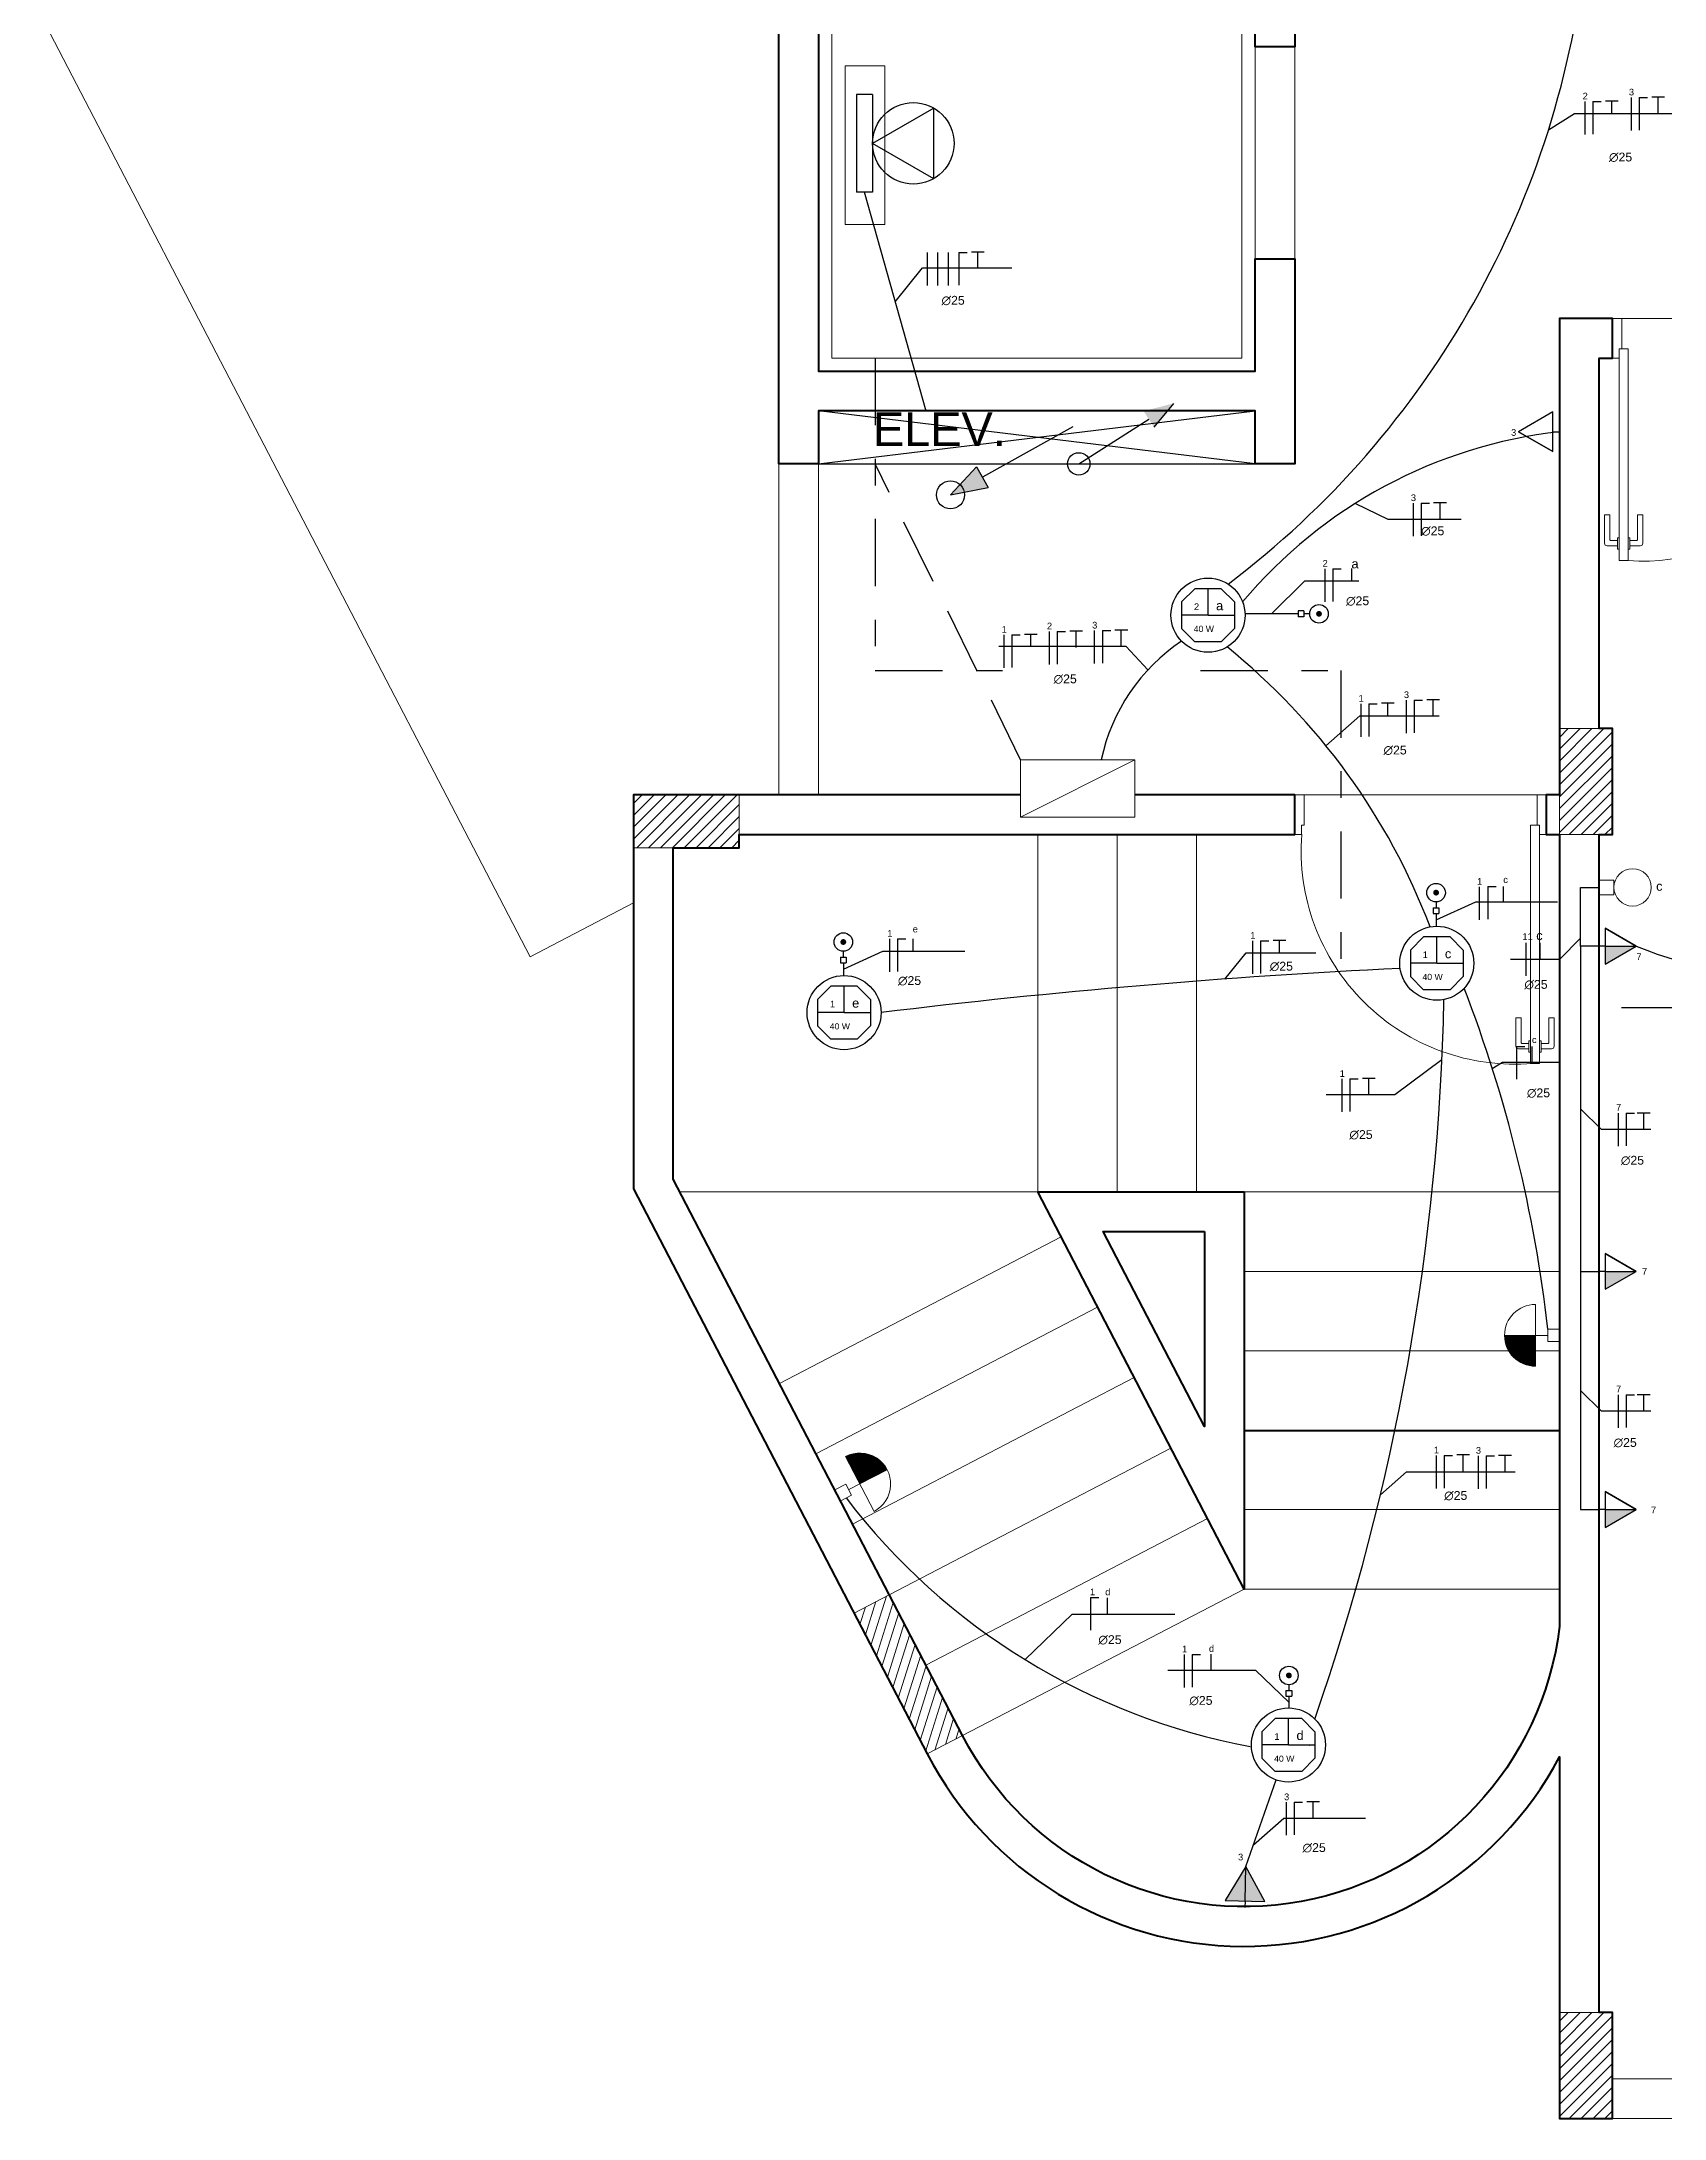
# Model space of a CAD drawing. Header units: millimetres. Extents: x 2991 to 3503, y 2795 to 2987.
# Drawn here: x 3075.59 to 3081.73, y 2807.39 to 2815.23 of the extents above; entities that cross this region are included whole.
import ezdxf
from ezdxf.enums import TextEntityAlignment as Align

# ---------------------------------------------------------------- set-up
doc = ezdxf.new("R2010")
doc.units = ezdxf.units.MM
doc.linetypes.add('DASHDOT', pattern=[25.4, 12.7, -6.35, 0, -6.35])
doc.linetypes.add('HIDDEN', pattern=[0.375, 0.25, -0.125])
for name, color, linetype in [('020', 4, 'Continuous'), ('ESCO_37_TOMADAS', 3, 'Continuous'), ('ESCO_49_ELET_FIAÇÃO', 82, 'Continuous'), ('ILUMINAÇÃO', 3, 'Continuous'), ('Pranchas', 3, 'Continuous'), ('PTF', 1, 'Continuous'), ('PTO', 1, 'Continuous'), ('TET', 172, 'Continuous')]:
    doc.layers.add(name, color=color, linetype=linetype)
for name, color, linetype, lineweight in [('ESQUADRIAS', 250, 'Continuous', 9), ('PILAR', 7, 'Continuous', 5), ('Plarga', 7, 'Continuous', 40)]:
    doc.layers.add(name, color=color, linetype=linetype, lineweight=lineweight)
doc.styles.add('ST', font='ROMANS.SHX', dxfattribs={"height": 0.15})
doc.styles.get("Standard").update_dxf_attribs({"font": ''})
doc.styles.get('Standard').set_extended_font_data('Arial')

# ---------------------------------------------------------------- blocks, each defined once
blk = doc.blocks.new('INTERRUP SIMP 1 TC')
at = {"lineweight": 5}
for p, q in [((-5, 2.5), (-5, -2.5)), ((0, 2.5), (-5, 2.5)), ((0, 2.5), (0, -2.5)), ((0, -2.5), (-5, -2.5)), ((0, 0), (0, 0))]:
    blk.add_line(p, q, dxfattribs=at)
at = {"lineweight": 5, "ltscale": 0.5}
blk.add_circle((6.33, 0.04), 6.33, dxfattribs=at)
blk = doc.blocks.new('iv')
at = {"color": 3}
for p, q in [((-0.2, 0.1), (-0.1, 0.2)), ((-0.1, 0.2), (0.1, 0.2)), ((0.1, 0.2), (0.2, 0.1)), ((-0.2, 0.1), (-0.2, -0.1)), ((0.2, 0.1), (0.2, -0.1)), ((-0.1, -0.2), (-0.2, -0.1)), ((0.2, -0.1), (0.1, -0.2)), ((-0.1, -0.2), (0.1, -0.2))]:
    blk.add_line(p, q, dxfattribs=at)
at = {"color": 1}
blk.add_circle((0, 0), 0.28, dxfattribs=at)
at = {"color": 1, "style": 'ST', "flags": 4}
blk.add_attdef('N%%D', text='', height=0.15, dxfattribs=at).set_placement((0.003, -0.074), align=Align.CENTER)
blk = doc.blocks.new('BCAM')
for p, q in [((-0.05, 0), (-0.05, -0.1)), ((-0.05, 0), (0.05, 0)), ((0, 0.099), (0, 0)), ((0.05, 0), (0.05, -0.1)), ((-0.05, -0.1), (0.05, -0.1))]:
    blk.add_line(p, q)
at = {"const_width": 0.049}
blk.add_lwpolyline([(0, 0.234, 1), (0, 0.285, 1)], format="xyb", close=True, dxfattribs=at)
blk.add_circle((0, 0.259), 0.16)
blk = doc.blocks.new('I190')
at = {"lineweight": 5}
for p, q in [((0.1, 0.25), (0.1, -0.25)), ((-0.1, 0.05), (-0.1, -0.05)), ((0, 0.05), (-0.1, 0.05)), ((0, 0.05), (0, -0.05)), ((0.1, 0), (0, 0)), ((0.35, 0), (0.1, 0)), ((0, -0.05), (-0.1, -0.05))]:
    blk.add_line(p, q, dxfattribs=at)
at = {"lineweight": 5, "const_width": 0.2499}
blk.add_lwpolyline([(0.1, 0.12505, -0.41421356), (0.22505, 0, -1)], format="xyb", dxfattribs=at)
at = {"lineweight": 5}
blk.add_arc((0.1, 0), 0.25, 270, 90, dxfattribs=at)
blk = doc.blocks.new('CTEL')
for p, q in [((0.217, 0.375), (-0.217, 0.375)), ((-0.217, 0.375), (0, 0)), ((0.217, 0.375), (0, 0)), ((-0.3, 0), (-0.3, -0.1)), ((-0.3, 0), (0.3, 0)), ((0.3, 0), (0.3, -0.1)), ((-0.3, -0.1), (0.3, -0.1))]:
    blk.add_line(p, q)
blk.add_circle((0, 0.25), 0.25)

msp = doc.modelspace()

# ---------------------------------------------------------------- hatches: boundary and pattern name
at = {"layer": 'ESCO_49_ELET_FIAÇÃO'}
h = msp.add_hatch(color=256, dxfattribs=at)
h.dxf.hatch_style = 1
h.paths.add_polyline_path([(3079.8724, 2813.8655), (3079.7597, 2813.8363), (3079.7985, 2813.7755)])
h = msp.add_hatch(color=256, dxfattribs=at)
h.dxf.hatch_style = 1
h.paths.add_polyline_path([(3079.0295, 2813.52), (3079.1282, 2813.6262), (3079.1718, 2813.5477)])
at = {"layer": 'PILAR'}
h = msp.add_hatch(dxfattribs=at)
h.set_pattern_fill('ANSI31,_O', color=256, scale=0.01, angle=-90)
h.set_pattern_definition([(225, (4033.745342, 4676.19981), (-0.0224506403, 0.0224506403), [])])
h.paths.add_polyline_path([(3081.3312, 2812.2368), (3081.5312, 2812.2368), (3081.5312, 2812.6368), (3081.3312, 2812.6368)])
h = msp.add_hatch(dxfattribs=at)
h.set_pattern_fill('ANSI31,_O', color=256, scale=0.01)
h.set_pattern_definition([(45, (1214.268174, 1859.97264), (-0.0224506403, 0.0224506403), [])])
h.paths.add_polyline_path([(3078.2312, 2812.3868), (3078.2312, 2812.1868), (3077.8312, 2812.1868), (3077.8312, 2812.3868)])
h = msp.add_hatch(dxfattribs=at)
h.set_pattern_fill('ANSI31,_O', color=256, scale=0.01, angle=-62.51461)
h.set_pattern_definition([(252.4853861, (3063.550773, 4901.87596), (-0.03027807704, 0.00955513217), [])])
h.paths.add_polyline_path([(3078.9419, 2808.7638), (3079.075, 2808.833), (3078.798, 2809.3653), (3078.665, 2809.296)])
h = msp.add_hatch(dxfattribs=at)
h.set_pattern_fill('ANSI31,_O', color=256, scale=0.01, angle=-90)
h.set_pattern_definition([(225, (4033.745342, 4671.34981), (-0.0224506403, 0.0224506403), [])])
h.paths.add_polyline_path([(3081.3312, 2807.3868), (3081.5312, 2807.3868), (3081.5312, 2807.7868), (3081.3312, 2807.7868)])

# ---------------------------------------------------------------- linework, layer by layer
at = {"color": 3}
for p, q in [((3081.3062, 2813.8335), (3081.1762, 2813.7585)), ((3081.3062, 2813.6835), (3081.3062, 2813.8335)), ((3081.3062, 2813.6835), (3081.1762, 2813.7585)), ((3081.1762, 2813.7585), (3081.3062, 2813.6835)), ((3081.1762, 2813.7585), (3081.3062, 2813.6835)), ((3081.3062, 2813.7585), (3081.3312, 2813.7585)), ((3081.5038, 2811.8832), (3081.6214, 2811.8154)), ((3081.6214, 2811.8154), (3081.5038, 2811.8832)), ((3081.5038, 2811.8154), (3081.4812, 2811.8154)), ((3081.5038, 2811.8154), (3081.6214, 2811.8154)), ((3081.5038, 2810.6547), (3081.6214, 2810.5868)), ((3081.6214, 2810.5868), (3081.5038, 2810.6547)), ((3081.5038, 2810.5868), (3081.4812, 2810.5868)), ((3081.5038, 2810.5868), (3081.6214, 2810.5868)), ((3081.5038, 2809.7547), (3081.6214, 2809.6868)), ((3081.6214, 2809.6868), (3081.5038, 2809.7547)), ((3081.5038, 2809.6868), (3081.4812, 2809.6868)), ((3081.5038, 2809.6868), (3081.6214, 2809.6868)), ((3080.1459, 2808.3387), (3080.0677, 2808.2106)), ((3080.1426, 2808.2087), (3080.1459, 2808.3387)), ((3080.2176, 2808.2069), (3080.1459, 2808.3387)), ((3080.0677, 2808.2106), (3080.2176, 2808.2069)), ((3080.1426, 2808.2087), (3080.142, 2808.1837))]:
    msp.add_line(p, q, dxfattribs=at)
for p, q in [((3080.0028, 2813.0654), (3080.0028, 2813.1654)), ((3080.0028, 2813.0654), (3079.9028, 2813.0654)), ((3080.0028, 2813.0654), (3080.1028, 2813.0654)), ((3080.8675, 2811.7506), (3080.8675, 2811.8506)), ((3080.8675, 2811.7506), (3080.7675, 2811.7506)), ((3080.8675, 2811.7506), (3080.9675, 2811.7506)), ((3078.6272, 2811.5641), (3078.6272, 2811.6641)), ((3078.6272, 2811.5641), (3078.5272, 2811.5641)), ((3078.6272, 2811.5641), (3078.7272, 2811.5641)), ((3080.3068, 2808.7976), (3080.3068, 2808.8976)), ((3080.3068, 2808.7976), (3080.2068, 2808.7976)), ((3080.3068, 2808.7976), (3080.4068, 2808.7976))]:
    msp.add_line(p, q)
at = {"lineweight": 5, "ltscale": 0.7}
msp.add_lwpolyline([(3077.8312, 2811.9783), (3077.4409, 2811.7753), (3075.594, 2815.3253), (3076.4812, 2815.7868)], dxfattribs=at)
at = {"lineweight": 5}
msp.add_lwpolyline([(3078.5812, 2814.0368), (3080.1312, 2814.0368), (3080.1312, 2815.5868), (3078.5812, 2815.5868)], close=True, dxfattribs=at)
for points in [[(3080.1812, 2815.2118), (3080.1812, 2814.4118)], [(3080.3312, 2815.2118), (3080.3312, 2814.4118)], [(3078.7812, 2815.141), (3078.7812, 2814.541), (3078.6312, 2814.541), (3078.6312, 2815.141), (3078.7812, 2815.141)], [(3081.5662, 2814.1868), (3082.3462, 2814.1868)], [(3078.3812, 2812.3868), (3078.3812, 2813.6368)], [(3078.5312, 2812.3868), (3078.5312, 2813.6368)], [(3081.2462, 2812.3868), (3080.3662, 2812.3868)], [(3079.3591, 2810.8868), (3079.3591, 2812.2368)], [(3079.6591, 2810.8868), (3079.6591, 2812.2368)], [(3079.9591, 2810.8868), (3079.9591, 2812.2368)], [(3078.0065, 2810.8868), (3079.3591, 2810.8868)], [(3080.1312, 2810.8868), (3081.3312, 2810.8868)], [(3078.3827, 2810.1637), (3079.4472, 2810.7175)], [(3080.1395, 2810.5868), (3081.3312, 2810.5868)], [(3078.5211, 2809.8975), (3079.5857, 2810.4514)], [(3080.1395, 2810.2868), (3081.3312, 2810.2868)], [(3078.6596, 2809.6314), (3079.7241, 2810.1852)], [(3080.1395, 2809.9868), (3081.3312, 2809.9868)], [(3080.142, 2809.9837), (3081.3337, 2809.9837)], [(3078.798, 2809.3653), (3079.8626, 2809.9191)], [(3080.1395, 2809.6868), (3081.3312, 2809.6868)], [(3078.9365, 2809.0991), (3080.0011, 2809.653)], [(3079.075, 2808.833), (3080.1395, 2809.3868)], [(3080.1395, 2809.3868), (3081.3312, 2809.3868)], [(3083.9812, 2807.5368), (3081.5312, 2807.5368)], [(3083.9812, 2807.3868), (3081.5312, 2807.3868)]]:
    msp.add_lwpolyline(points, dxfattribs=at)
at = {"linetype": 'DASHDOT', "lineweight": 30, "ltscale": 0.02}
for points in [[(3078.7454, 2814.0368), (3078.7454, 2812.8567), (3078.7454, 2812.8567), (3079.2599, 2812.8567)], [(3079.9749, 2812.8567), (3080.5052, 2812.8567), (3080.5052, 2811.7064)]]:
    msp.add_lwpolyline(points, dxfattribs=at)
at = {"color": 3}
for points in [[(3081.5038, 2811.7475), (3081.6214, 2811.8154), (3081.5038, 2811.8832)], [(3081.5038, 2810.519), (3081.6214, 2810.5868), (3081.5038, 2810.6547)], [(3081.5038, 2809.619), (3081.6214, 2809.6868), (3081.5038, 2809.7547)]]:
    msp.add_lwpolyline(points, close=True, dxfattribs=at)
for points in [[(3081.5038, 2811.8154), (3081.5038, 2811.7475), (3081.6214, 2811.8154)], [(3081.5038, 2810.5868), (3081.5038, 2810.519), (3081.6214, 2810.5868)], [(3081.5038, 2809.6868), (3081.5038, 2809.619), (3081.6214, 2809.6868)], [(3080.0677, 2808.2106), (3080.1426, 2808.2087), (3080.1459, 2808.3387)], [(3080.1426, 2808.2087), (3080.2176, 2808.2069), (3080.1459, 2808.3387)]]:
    msp.add_solid(points, dxfattribs=at)
at = {"layer": '020', "lineweight": 9, "ltscale": 0.5}
for p, q in [((3079.7266, 2812.5195), (3079.2945, 2812.3027)), ((3079.2945, 2812.5195), (3079.2945, 2812.3027)), ((3079.7266, 2812.5195), (3079.2945, 2812.5195)), ((3079.7266, 2812.3027), (3079.7266, 2812.5195)), ((3079.2945, 2812.3027), (3079.7266, 2812.3027))]:
    msp.add_line(p, q, dxfattribs=at)
at = {"layer": 'ESCO_37_TOMADAS'}
for p, q in [((3081.427, 2815.0057), (3081.427, 2814.8812)), ((3081.4574, 2815.0057), (3081.4574, 2814.8823)), ((3081.4574, 2815.0057), (3081.489, 2815.0057)), ((3081.5278, 2815.0073), (3081.5278, 2814.9605)), ((3081.6018, 2815.0208), (3081.6018, 2814.8963)), ((3081.6322, 2815.0208), (3081.6322, 2814.8974)), ((3081.6322, 2815.0208), (3081.6638, 2815.0208)), ((3081.7026, 2815.0223), (3081.7026, 2814.9606)), ((3078.9417, 2814.4353), (3078.9417, 2814.3108)), ((3078.9804, 2814.4353), (3078.9804, 2814.3108)), ((3079.0209, 2814.4353), (3079.0209, 2814.3108)), ((3079.0608, 2814.4353), (3079.0608, 2814.3119)), ((3079.0608, 2814.4353), (3079.0924, 2814.4353)), ((3079.1312, 2814.4368), (3079.1312, 2814.3765)), ((3080.7777, 2813.4884), (3080.7777, 2813.3638)), ((3080.8081, 2813.4884), (3080.8081, 2813.3649)), ((3080.8081, 2813.4884), (3080.8397, 2813.4884)), ((3080.8786, 2813.4899), (3080.8786, 2813.4282)), ((3080.4441, 2813.2404), (3080.4441, 2813.1159)), ((3080.4745, 2813.2404), (3080.4745, 2813.117)), ((3080.4745, 2813.2404), (3080.5061, 2813.2404)), ((3080.5449, 2813.242), (3080.5449, 2813.1952)), ((3079.2311, 2812.9908), (3079.2311, 2812.8663)), ((3079.2615, 2812.9908), (3079.2615, 2812.8674)), ((3079.2615, 2812.9908), (3079.293, 2812.9908)), ((3079.3319, 2812.9923), (3079.3319, 2812.9455)), ((3079.4023, 2813.004), (3079.4023, 2812.8795)), ((3079.4327, 2813.004), (3079.4327, 2812.8806)), ((3079.4327, 2813.004), (3079.4643, 2813.004)), ((3079.5032, 2813.0055), (3079.5032, 2812.9438)), ((3079.5731, 2813.007), (3079.5731, 2812.8825)), ((3079.6035, 2813.007), (3079.6035, 2812.8836)), ((3079.6035, 2813.007), (3079.6351, 2813.007)), ((3079.6739, 2813.0085), (3079.6739, 2812.9468)), ((3080.5803, 2812.7311), (3080.5803, 2812.6065)), ((3080.6107, 2812.7311), (3080.6107, 2812.6076)), ((3080.6107, 2812.7311), (3080.6422, 2812.7311)), ((3080.6811, 2812.7326), (3080.6811, 2812.6858)), ((3080.7515, 2812.7443), (3080.7515, 2812.6197)), ((3080.7819, 2812.7443), (3080.7819, 2812.6208)), ((3080.7819, 2812.7443), (3080.8135, 2812.7443)), ((3080.8524, 2812.7458), (3080.8524, 2812.6841)), ((3081.0282, 2812.0394), (3081.0282, 2811.9148)), ((3081.0601, 2812.0402), (3081.0601, 2811.9168)), ((3081.0601, 2812.0402), (3081.0917, 2812.0402)), ((3081.1187, 2812.0408), (3081.1187, 2811.9826)), ((3078.799, 2811.8427), (3078.799, 2811.7181)), ((3078.8294, 2811.8427), (3078.8294, 2811.7193)), ((3078.8294, 2811.8427), (3078.861, 2811.8427)), ((3078.8867, 2811.8427), (3078.8867, 2811.7959)), ((3080.1708, 2811.835), (3080.1708, 2811.7104)), ((3080.2012, 2811.835), (3080.2012, 2811.7115)), ((3080.2012, 2811.835), (3080.2328, 2811.835)), ((3080.2716, 2811.8365), (3080.2716, 2811.7897)), ((3081.2034, 2811.8281), (3081.2034, 2811.7035)), ((3081.2572, 2811.8281), (3081.2572, 2811.7664)), ((3081.4112, 2811.8449), (3081.3325, 2811.7664)), ((3081.1456, 2811.7664), (3081.3325, 2811.7664)), ((3082.1931, 2811.582), (3081.5651, 2811.582)), ((3081.1685, 2811.4357), (3081.1685, 2811.3122)), ((3081.1685, 2811.4357), (3081.2001, 2811.4357)), ((3081.2271, 2811.4363), (3081.2271, 2811.378)), ((3080.5088, 2811.3134), (3080.5088, 2811.1888)), ((3080.5392, 2811.3134), (3080.5392, 2811.19)), ((3080.5392, 2811.3134), (3080.5708, 2811.3134)), ((3080.6097, 2811.3149), (3080.6097, 2811.2532)), ((3081.4112, 2811.2011), (3081.4898, 2811.1226)), ((3081.5529, 2811.1843), (3081.5529, 2811.0598)), ((3081.5833, 2811.1843), (3081.5833, 2811.0609)), ((3081.5833, 2811.1843), (3081.6149, 2811.1843)), ((3081.6482, 2811.1843), (3081.6482, 2811.1226)), ((3081.6767, 2811.1226), (3081.4898, 2811.1226)), ((3081.4112, 2810.1368), (3081.4898, 2810.0583)), ((3081.6767, 2810.0583), (3081.4898, 2810.0583)), ((3081.5529, 2810.12), (3081.5529, 2809.9955)), ((3081.5833, 2810.12), (3081.5833, 2809.9966)), ((3081.5833, 2810.12), (3081.6149, 2810.12)), ((3081.6482, 2810.12), (3081.6482, 2810.0584)), ((3080.8648, 2809.8916), (3080.8648, 2809.767)), ((3080.8952, 2809.8916), (3080.8952, 2809.7681)), ((3080.8952, 2809.8916), (3080.9268, 2809.8916)), ((3080.9656, 2809.8931), (3080.9656, 2809.8314)), ((3081.0233, 2809.8899), (3081.0233, 2809.7654)), ((3081.0537, 2809.8899), (3081.0537, 2809.7665)), ((3081.0537, 2809.8899), (3081.0853, 2809.8899)), ((3081.1241, 2809.8914), (3081.1241, 2809.8298)), ((3079.5582, 2809.3549), (3079.5582, 2809.2315)), ((3079.5582, 2809.3549), (3079.5898, 2809.3549)), ((3079.6217, 2809.3541), (3079.6217, 2809.2924)), ((3079.9129, 2809.1391), (3079.9129, 2809.0145)), ((3079.9433, 2809.1391), (3079.9433, 2809.0156)), ((3079.9433, 2809.1391), (3079.9748, 2809.1391)), ((3080.0137, 2809.1406), (3080.0137, 2809.0789)), ((3080.2986, 2808.5811), (3080.2986, 2808.4565)), ((3080.329, 2808.5811), (3080.329, 2808.4576)), ((3080.329, 2808.5811), (3080.3605, 2808.5811)), ((3080.3994, 2808.5826), (3080.3994, 2808.5209))]:
    msp.add_line(p, q, dxfattribs=at)
for points in [[(3081.5532, 2815.0073), (3081.5278, 2815.0073), (3081.5049, 2815.0073)], [(3081.728, 2815.0223), (3081.7026, 2815.0223), (3081.6797, 2815.0223)], [(3079.1566, 2814.4368), (3079.1312, 2814.4368), (3079.1083, 2814.4368)], [(3080.9039, 2813.4899), (3080.8786, 2813.4899), (3080.8556, 2813.4899)], [(3079.3572, 2812.9923), (3079.3319, 2812.9923), (3079.309, 2812.9923)], [(3079.5285, 2813.0055), (3079.5032, 2813.0055), (3079.4802, 2813.0055)], [(3079.6992, 2813.0085), (3079.6739, 2813.0085), (3079.651, 2813.0085)], [(3080.7064, 2812.7326), (3080.6811, 2812.7326), (3080.6582, 2812.7326)], [(3080.8777, 2812.7458), (3080.8524, 2812.7458), (3080.8294, 2812.7458)], [(3080.2969, 2811.8365), (3080.2716, 2811.8365), (3080.2487, 2811.8365)], [(3080.635, 2811.3149), (3080.6097, 2811.3149), (3080.5867, 2811.3149)], [(3081.6735, 2811.1843), (3081.6482, 2811.1843), (3081.6253, 2811.1843)], [(3081.6735, 2810.12), (3081.6482, 2810.12), (3081.6253, 2810.12)], [(3080.9909, 2809.8931), (3080.9656, 2809.8931), (3080.9427, 2809.8931)], [(3081.1495, 2809.8914), (3081.1241, 2809.8914), (3081.1012, 2809.8914)], [(3080.4247, 2808.5826), (3080.3994, 2808.5826), (3080.3765, 2808.5826)]]:
    msp.add_lwpolyline(points, dxfattribs=at)
at = {"layer": 'ESCO_49_ELET_FIAÇÃO'}
for p, q in [((3079.8724, 2813.8655), (3079.7985, 2813.7755)), ((3079.4921, 2813.777), (3079.15, 2813.5869)), ((3079.5141, 2813.6368), (3079.7791, 2813.8059)), ((3079.0295, 2813.52), (3079.1282, 2813.6262)), ((3079.1282, 2813.6262), (3079.1718, 2813.5477)), ((3079.0295, 2813.52), (3079.1718, 2813.5477))]:
    msp.add_line(p, q, dxfattribs=at)
for centre, radius in [((3079.5141, 2813.6368), 0.0425), ((3079.0295, 2813.52), 0.0529)]:
    msp.add_circle(centre, radius, dxfattribs=at)
at = {"layer": 'ESQUADRIAS'}
for points in [[(3081.5312, 2814.1868), (3081.5312, 2814.0368), (3081.5562, 2814.0368), (3081.5562, 2814.0718), (3081.5662, 2814.0718), (3081.5662, 2814.1868)], [(3081.5912, 2814.072), (3081.5562, 2814.072), (3081.5562, 2813.272), (3081.5912, 2813.272)], [(3081.5498, 2813.3575), (3081.5562, 2813.3575), (3081.5562, 2813.3149), (3081.5498, 2813.3149)], [(3081.5975, 2813.3575), (3081.5912, 2813.3575), (3081.5912, 2813.3149), (3081.5975, 2813.3149)], [(3080.3312, 2812.3868), (3080.3312, 2812.2368), (3080.3562, 2812.2368), (3080.3562, 2812.2718), (3080.3662, 2812.2718), (3080.3662, 2812.3868)], [(3081.2812, 2812.3868), (3081.2812, 2812.2368), (3081.2562, 2812.2368), (3081.2562, 2812.2718), (3081.2462, 2812.2718), (3081.2462, 2812.3868)], [(3081.2212, 2812.272), (3081.2562, 2812.272), (3081.2562, 2811.372), (3081.2212, 2811.372)], [(3081.2148, 2811.4575), (3081.2212, 2811.4575), (3081.2212, 2811.4149), (3081.2148, 2811.4149)], [(3081.2625, 2811.4575), (3081.2562, 2811.4575), (3081.2562, 2811.4149), (3081.2625, 2811.4149)]]:
    msp.add_lwpolyline(points, close=True, dxfattribs=at)
for points in [[(3081.5498, 2813.3275), (3081.5112, 2813.3275, -0.414214), (3081.5012, 2813.3375), (3081.5012, 2813.4445), (3081.5212, 2813.4445), (3081.5212, 2813.3525, 0.414214), (3081.5262, 2813.3475), (3081.5498, 2813.3475)], [(3081.5975, 2813.3275), (3081.6362, 2813.3275, 0.414214), (3081.6462, 2813.3375), (3081.6462, 2813.4445), (3081.6262, 2813.4445), (3081.6262, 2813.3525, -0.414214), (3081.6212, 2813.3475), (3081.5975, 2813.3475)], [(3081.2148, 2811.4275), (3081.1762, 2811.4275, -0.414214), (3081.1662, 2811.4375), (3081.1662, 2811.5445), (3081.1862, 2811.5445), (3081.1862, 2811.4525, 0.414214), (3081.1912, 2811.4475), (3081.2148, 2811.4475)], [(3081.2625, 2811.4275), (3081.3011, 2811.4275, 0.414214), (3081.3111, 2811.4375), (3081.3111, 2811.5445), (3081.2911, 2811.5445), (3081.2911, 2811.4525, -0.414214), (3081.2861, 2811.4475), (3081.2625, 2811.4475)]]:
    msp.add_lwpolyline(points, format="xyb", close=True, dxfattribs=at)
for centre, radius, start, end in [((3081.6489, 2813.9825), 0.7128, 265.35201, 7.19603), ((3081.1608, 2812.1756), 0.8061, 175.64199, 274.87556)]:
    msp.add_arc(centre, radius, start, end, dxfattribs=at)
at = {"layer": 'ILUMINAÇÃO', "color": 3}
for p, q in [((3081.2896, 2814.8988), (3081.3882, 2814.9604)), ((3081.3882, 2814.9604), (3081.7948, 2814.9604)), ((3080.56, 2813.4879), (3080.6828, 2813.4287)), ((3080.6828, 2813.4287), (3080.9595, 2813.4287)), ((3080.4487, 2812.572), (3080.576, 2812.6851)), ((3080.576, 2812.6851), (3080.8768, 2812.6851))]:
    msp.add_line(p, q, dxfattribs=at)
at = {"layer": 'PILAR'}
for points in [[(3081.3312, 2812.6368), (3081.3312, 2812.2368), (3081.5312, 2812.2368), (3081.5312, 2812.6368)], [(3078.2312, 2812.3868), (3077.8312, 2812.3868), (3077.8312, 2812.1868), (3078.2312, 2812.1868)], [(3078.665, 2809.296), (3078.9419, 2808.7638), (3079.075, 2808.833), (3078.798, 2809.3653)], [(3081.3312, 2807.7868), (3081.3312, 2807.3868), (3081.5312, 2807.3868), (3081.5312, 2807.7868)]]:
    msp.add_lwpolyline(points, close=True, dxfattribs=at)
at = {"layer": 'Plarga'}
for points in [[(3080.1812, 2813.6368), (3080.1812, 2813.8368), (3078.5312, 2813.8368), (3078.5312, 2813.6368), (3078.3812, 2813.6368), (3078.3812, 2815.6368), (3076.4812, 2815.6368), (3076.4812, 2815.8368), (3076.8812, 2815.8368), (3076.8812, 2815.7868), (3079.9312, 2815.7868), (3079.9312, 2815.8368), (3080.3312, 2815.8368), (3080.3312, 2815.2118), (3080.1812, 2815.2118), (3080.1812, 2815.6368), (3078.5312, 2815.6368), (3078.5312, 2813.9868), (3080.1812, 2813.9868), (3080.1812, 2814.4118), (3080.3312, 2814.4118), (3080.3312, 2813.6368)], [(3079.9895, 2810.7368), (3079.9895, 2810.0002), (3079.6063, 2810.7368)]]:
    msp.add_lwpolyline(points, close=True, dxfattribs=at)
msp.add_lwpolyline([(3079.2945, 2812.3868), (3077.8312, 2812.3868), (3077.8312, 2810.8988), (3078.9419, 2808.7638, 0.603745), (3081.3312, 2808.7524), (3081.3312, 2807.3868), (3081.5312, 2807.3868), (3081.5312, 2807.7868), (3081.4812, 2807.7868), (3081.4812, 2812.2368), (3081.5312, 2812.2368), (3081.5312, 2812.6368), (3081.4812, 2812.6368), (3081.4812, 2814.0368), (3081.5312, 2814.0368), (3081.5312, 2814.1868), (3081.3312, 2814.1868), (3081.3312, 2812.3868), (3081.2812, 2812.3868), (3081.2812, 2812.2368), (3081.3312, 2812.2368), (3081.3312, 2809.2455, -0.738294), (3079.075, 2808.833), (3077.9812, 2810.9355), (3077.9812, 2812.1868), (3078.2312, 2812.1868), (3078.2312, 2812.2368), (3078.2312, 2812.2368), (3078.2312, 2812.2368), (3080.3312, 2812.2368), (3080.3312, 2812.3868), (3079.7266, 2812.3868)], format="xyb", dxfattribs=at)
msp.add_lwpolyline([(3080.1395, 2810.8868), (3080.1395, 2809.3868), (3079.3591, 2810.8868), (3080.1395, 2810.8868)], dxfattribs=at)
at = {"layer": 'Pranchas'}
for p, q in [((3078.8208, 2814.2494), (3078.9236, 2814.377)), ((3078.9236, 2814.377), (3079.2619, 2814.377)), ((3080.2431, 2813.0706), (3080.3681, 2813.1956)), ((3080.3681, 2813.1956), (3080.5725, 2813.1956)), ((3080.3435, 2813.0706), (3080.1427, 2813.0706)), ((3080.8648, 2811.9143), (3081.0146, 2811.9824)), ((3081.0146, 2811.9824), (3081.324, 2811.9824)), ((3078.6245, 2811.7279), (3078.7743, 2811.7959)), ((3078.7743, 2811.7959), (3079.0837, 2811.7959)), ((3080.0663, 2811.691), (3080.1475, 2811.7897)), ((3080.1475, 2811.7897), (3080.41, 2811.7897)), ((3080.8869, 2811.3863), (3080.7083, 2811.2541)), ((3081.0772, 2811.3534), (3081.1157, 2811.3776)), ((3081.1157, 2811.3776), (3081.3351, 2811.3776)), ((3080.7083, 2811.2541), (3080.4495, 2811.2541)), ((3080.6546, 2809.743), (3080.7529, 2809.8293)), ((3080.7529, 2809.8293), (3081.164, 2809.8293)), ((3079.3114, 2809.12), (3079.489, 2809.2924)), ((3079.489, 2809.2924), (3079.877, 2809.2924)), ((3080.183, 2809.0796), (3079.8512, 2809.0796)), ((3080.3085, 2808.9596), (3080.183, 2809.0796)), ((3080.1744, 2808.4201), (3080.2895, 2808.5209)), ((3080.2895, 2808.5209), (3080.5981, 2808.5209))]:
    msp.add_line(p, q, dxfattribs=at)
at = {"layer": 'PTF', "color": 10}
msp.add_line((3078.5312, 2813.6368), (3080.1812, 2813.6368), dxfattribs=at)
msp.add_lwpolyline([(3080.1812, 2813.8368), (3080.1812, 2813.6368), (3078.5312, 2813.8368), (3078.5312, 2813.6368), (3080.1812, 2813.8368), (3078.5312, 2813.8368)], dxfattribs=at)
at = {"layer": 'TET'}
for p, q in [((3078.9372, 2813.8357), (3078.7045, 2814.6631)), ((3081.4112, 2811.8154), (3081.4112, 2812.0368)), ((3081.4112, 2812.0368), (3081.4812, 2812.0368)), ((3080.8648, 2811.9386), (3080.8648, 2811.8906)), ((3081.4812, 2811.8154), (3081.4112, 2811.8154)), ((3081.4112, 2811.8154), (3081.4112, 2810.5868)), ((3078.6245, 2811.7521), (3078.6245, 2811.7041)), ((3081.4112, 2810.5868), (3081.4812, 2810.5868)), ((3081.4112, 2810.5868), (3081.4112, 2809.6868)), ((3081.4112, 2809.6868), (3081.4812, 2809.6868)), ((3080.3085, 2808.9816), (3080.3085, 2808.9376)), ((3080.1459, 2808.3387), (3080.2605, 2808.6655))]:
    msp.add_line(p, q, dxfattribs=at)
at = {"layer": 'TET', "linetype": 'HIDDEN'}
msp.add_line((3079.2945, 2812.5195), (3078.7454, 2813.6368), dxfattribs=at)
at = {"layer": 'TET', "color": 3}
for p, q in [((3079.6935, 2812.9467), (3079.2118, 2812.9467)), ((3079.7756, 2812.8588), (3079.6935, 2812.9467))]:
    msp.add_line(p, q, dxfattribs=at)
at = {"layer": 'TET'}
for centre, radius, start, end in [((3078.0061, 2815.9312), 3.442, 307.02379, 354.3309), ((3081.5361, 2811.9402), 1.8298, 96.43009, 140.03857), ((3080.3043, 2812.3686), 0.721, 123.83845, 167.92064), ((3078.5031, 2810.9968), 2.5033, 20.86198, 51.11062), ((3082.2505, 2813.3488), 1.6575, 247.6937, 293.97391), ((3081.9936, 2785.2531), 26.5081, 92.73457, 96.99085), ((3076.146, 2809.7885), 5.1736, 6.43423, 21.15945), ((3072.0619, 2811.7957), 8.8344, 340.83581, 358.81636), ((3080.619, 2811.2479), 2.4976, 217.40804, 259.45031), ((3080.2186, 2809.652), 0.8707, 281.0459, 281.10029)]:
    msp.add_arc(centre, radius, start, end, dxfattribs=at)

# ---------------------------------------------------------------- block references
at = {"layer": 'ILUMINAÇÃO', "lineweight": 5, "ltscale": 0.5, "xscale": 0.01115233265064476, "yscale": 0.01115233265064476, "zscale": 0.01115233265064476}
msp.add_blockref('INTERRUP SIMP 1 TC', (3081.5369, 2812.0368), dxfattribs=at)
at = {"layer": 'PTO', "ltscale": 80, "xscale": 0.6153377075873052, "yscale": 0.6153377075873052, "zscale": 0.6153377075873052, "rotation": 270}
msp.add_blockref('CTEL', (3078.7352, 2814.8477), dxfattribs=at)
at = {"layer": 'PTO'}
for name, p, xscale, yscale, zscale, rotation in [('iv', (3080.0028, 2813.0654), 0.5, 0.5, 0.5, 270), ('BCAM', (3080.3654, 2813.0706), 0.2191289904175036, 0.2191289904175036, 0.2191289904175036, 270), ('iv', (3080.8675, 2811.7506), 0.5, 0.5, 0.5, 270), ('iv', (3078.6272, 2811.5641), 0.5, 0.5, 0.5, 270), ('I190', (3081.287, 2810.345), 0.4669216835430593, 0.4669216835430593, 0.4669216835430593, 180), ('I190', (3078.6451, 2809.7622), 0.4669216835430593, 0.4669216835430593, 0.4669216835430593, 27.48538614398423), ('iv', (3080.3068, 2808.7976), 0.5, 0.5, 0.5, 270)]:
    msp.add_blockref(name, p, dxfattribs=dict(at, xscale=xscale, yscale=yscale, zscale=zscale, rotation=rotation))
at = {"layer": 'PTO', "xscale": 0.2191289904175036, "yscale": 0.2191289904175036, "zscale": 0.2191289904175036}
for p in [(3080.8647, 2811.9605), (3078.6244, 2811.774), (3080.3084, 2809.0035)]:
    msp.add_blockref('BCAM', p, dxfattribs=at)

# ---------------------------------------------------------------- texts
msp.add_text('ELEV.', height=0.12679).set_placement((3078.7364, 2813.7047))
at = {"layer": 'ESCO_37_TOMADAS'}
for p in [(3079.9487, 2813.0019), (3080.8133, 2811.6871), (3078.5731, 2811.5006), (3080.2526, 2808.7341)]:
    msp.add_text('40 W', height=0.02349, dxfattribs=at).set_placement(p)
at = {"layer": 'ESCO_37_TOMADAS', "attachment_point": 1}
for s, width, gutter_width, insert, char_height in [('2', 0.000485, 0.1261, (3081.4187, 2815.039), 0.0252), ('3', 0.000485, 0.1261, (3081.5935, 2815.0541), 0.0252), ('3', 0.000485, 0.1261, (3081.1481, 2813.7682), 0.0252), ('3', 0.000485, 0.1261, (3080.7694, 2813.5216), 0.0252), ('2', 0.000485, 0.1261, (3080.4358, 2813.2737), 0.0252), ('{\\fArial Unicode MS|b0|i0|c0|p34;a}', 0.012117, 0.1729, (3080.5449, 2813.2771), 0.034571), ('a', 0.012117, 0.1729, (3080.0333, 2813.1189), 0.0346), ('2', 0.000485, 0.1261, (3079.394, 2813.0373), 0.0252), ('3', 0.000485, 0.1261, (3079.5648, 2813.0403), 0.0252), ('2', 0.000485, 0.1261, (3079.9496, 2813.11), 0.0252), ('1', 0.000485, 0.1261, (3079.2227, 2813.0241), 0.0252), ('1', 0.000485, 0.1261, (3080.5719, 2812.7643), 0.0252), ('3', 0.000485, 0.1261, (3080.7432, 2812.7775), 0.0252), ('1', 0.000485, 0.1261, (3081.0198, 2812.0726), 0.0252), ('c', 0.000485, 0.1261, (3081.1187, 2812.079), 0.0252), ('{\\fArial Unicode MS|b0|i0|c0|p2;c}', 0.012117, 0.1729, (3081.6963, 2812.0591), 0.034571), ('1', 0.000485, 0.1261, (3078.7907, 2811.8759), 0.0252), ('e', 0.000485, 0.1261, (3078.8867, 2811.8923), 0.0252), ('1', 0.000485, 0.1261, (3080.1625, 2811.8682), 0.0252), ('{\\fArial Unicode MS|b0|i0|c0|p2;11}', 0.000485, 0.1261, (3081.1908, 2811.8639), 0.025224), ('{\\fArial Unicode MS|b0|i0|c0|p2;c}', 0.012117, 0.1729, (3081.2433, 2811.8726), 0.034571), ('1', 0.000485, 0.1261, (3080.8142, 2811.7951), 0.0252), ('c', 0.012117, 0.1729, (3080.898, 2811.8041), 0.0346), ('7', 0.000485, 0.1261, (3081.622, 2811.7886), 0.0252), ('1', 0.000485, 0.1261, (3078.574, 2811.6087), 0.0252), ('e', 0.012117, 0.1729, (3078.6577, 2811.6176), 0.0346), ('c', 0.000485, 0.1261, (3081.2271, 2811.4744), 0.0252), ('1', 0.000485, 0.1261, (3080.5005, 2811.3466), 0.0252), ('7', 0.000485, 0.1261, (3081.5451, 2811.2194), 0.0252), ('7', 0.000485, 0.1261, (3081.643, 2810.5991), 0.0252), ('7', 0.000485, 0.1261, (3081.5451, 2810.1551), 0.0252), ('1', 0.000485, 0.1261, (3080.8564, 2809.9248), 0.0252), ('3', 0.000485, 0.1261, (3081.015, 2809.9232), 0.0252), ('7', 0.000485, 0.1261, (3081.6768, 2809.6975), 0.0252), ('1', 0.000485, 0.1261, (3079.5566, 2809.3886), 0.0252), ('d', 0.000485, 0.1261, (3079.6142, 2809.3883), 0.0252), ('1', 0.000485, 0.1261, (3079.9045, 2809.1723), 0.0252), ('d', 0.000485, 0.1261, (3080.0062, 2809.1747), 0.0252), ('1', 0.000485, 0.1261, (3080.2535, 2808.8422), 0.0252), ('d', 0.012117, 0.1729, (3080.3372, 2808.8511), 0.0346), ('3', 0.000485, 0.1261, (3080.2902, 2808.6143), 0.0252), ('3', 0.000485, 0.1261, (3080.1162, 2808.3868), 0.0252)]:
    msp.add_mtext_dynamic_manual_height_columns(s, width=width, gutter_width=gutter_width, heights=[0], dxfattribs=dict(at, insert=insert, char_height=char_height))
at = {"layer": 'PTF', "char_height": 0.03326, "width": 0.088273, "attachment_point": 1}
for insert in [(3081.5182, 2814.8128), (3078.9956, 2814.2715), (3080.8081, 2813.4007), (3080.5243, 2813.1364), (3079.4192, 2812.8416), (3080.6661, 2812.5726), (3078.8309, 2811.7018), (3080.2361, 2811.7561), (3081.1986, 2811.6874), (3081.208, 2811.2777), (3080.5373, 2811.1201), (3081.5631, 2811.0231), (3081.5356, 2809.957), (3080.8953, 2809.7569), (3079.5884, 2809.2122), (3079.5884, 2809.2122), (3079.9322, 2808.9826), (3080.3602, 2808.4267)]:
    msp.add_mtext('∅25', dxfattribs=dict(at, insert=insert))

doc.saveas('drawing.dxf')
